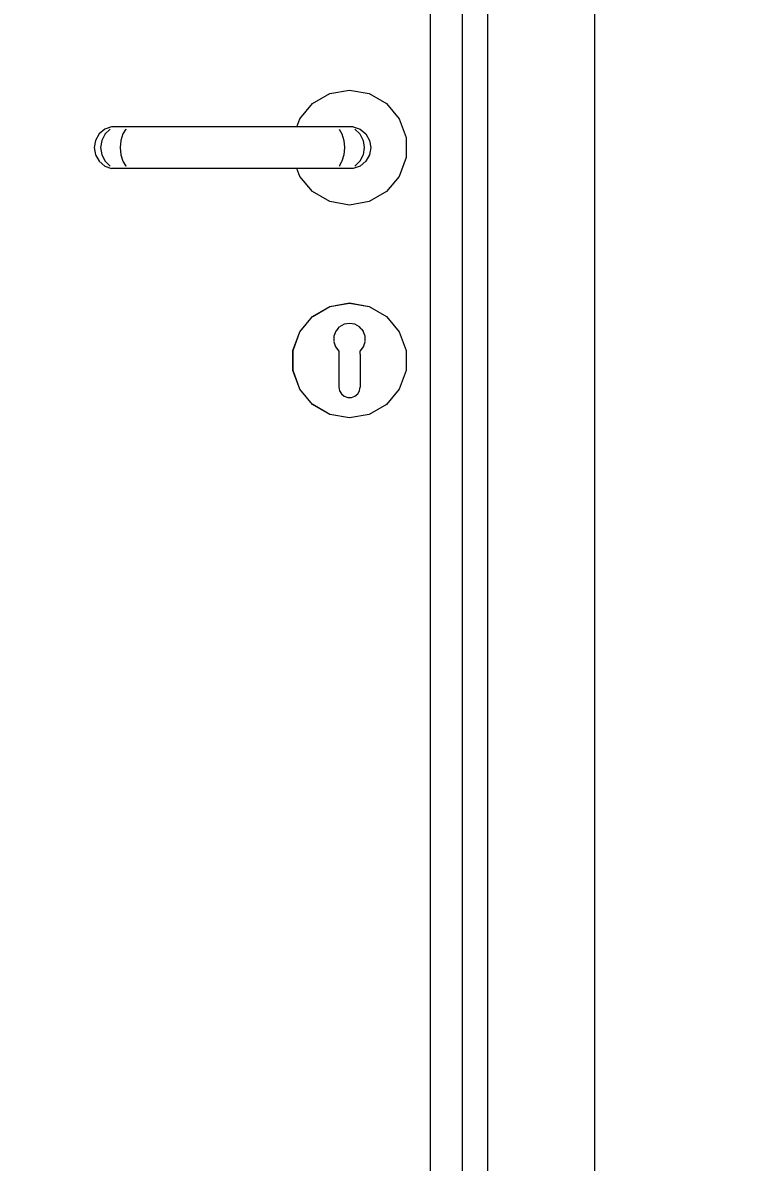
# Model space of a CAD drawing. Header units: millimetres. Extents: x -310 to 171125, y -3027 to 55843.
# Drawn here: x 130254 to 130588, y 33019 to 33554 of the extents above; entities that cross this region are included whole.
import ezdxf

# ---------------------------------------------------------------- set-up
doc = ezdxf.new("R2010")
doc.units = ezdxf.units.MM
doc.header["$MEASUREMENT"] = 0
doc.set_wipeout_variables(frame=1)
doc.linetypes.add('Wipeout_Contour', pattern=[1000, 0, -1000])
doc.layers.add('Dimensioning - General', color=7, linetype='Continuous')
doc.layers.add('Structural - Bearing', color=7, linetype='Continuous')
for name, color, linetype, lineweight, true_color in [('Dimensioning - General_Pen_No__61', 7, 'Continuous', 20, 0x6a6a6a), ('Dimensioning - General_Pen_No__88', 7, 'Continuous', 20, 0xfd4435), ('Structural - Bearing_Pen_No__82', 7, 'Continuous', 20, 0xaaaaaa)]:
    doc.layers.add(name, color=color, linetype=linetype, lineweight=lineweight, true_color=true_color)
doc.layers.get('0').off()
doc.styles.add('GENERATED_STYLE_6', font='calibril.ttf')
doc.dimstyles.new('GENERATED_STYLE__1', dxfattribs={"dimtxt": 195.999997, "dimasz": 106.4, "dimexe": 0.18, "dimexo": 0.0625, "dimgap": 0.09, "dimtad": 1, "dimdec": 0, "dimlfac": 0.1, "dimzin": 0, "dimdsep": 46, "dimtxsty": 'GENERATED_STYLE_6', "dimblk": 'ARROWHEAD_2', "dimblk1": 'ARROWHEAD_2', "dimblk2": 'ARROWHEAD_2', "dimcen": 0.09, "dimse1": 1, "dimse2": 1, "dimclrd": 256, "dimclre": 256, "dimclrt": 256, "dimadec": 0, "dimazin": 0, "dimtfac": 1, "dimtdec": 4, "dimtmove": 0, "dimatfit": 3, "dimfxl": 1, "dimtolj": 1, "dimtzin": 0, "dimarcsym": 0})

# ---------------------------------------------------------------- blocks, each defined once
blk = doc.blocks.new('*D95')
at = {"layer": 'Dimensioning - General_Pen_No__61', "color": 251, "linetype": 'Continuous', "lineweight": 20, "true_color": 0x6a6a6a, "transparency": 16777216}
for p, q in [((134582.88, 35136.02), (134722.88, 35055.19)), ((134757.88, 35095.6), (134547.88, 35095.6)), ((134652.88, 32395.6), (134652.88, 35095.6)), ((134582.88, 32436.02), (134722.88, 32355.19)), ((134757.88, 32395.6), (134547.88, 32395.6))]:
    blk.add_line(p, q, dxfattribs=at)
at = {"layer": 'Dimensioning - General_Pen_No__88', "color": 20, "lineweight": 20, "true_color": 0xfd4435, "transparency": 16777216, "char_height": 196, "attachment_point": 7, "rotation": 90, "style": 'GENERATED_STYLE_6'}
for s, insert in [('\\A1;{\\pql;\\fCalibri Light|b0|i0|c0|p34;20}', (134613.68, 34737.36)), ('\\A1;{\\pql;\\fCalibri Light|b0|i0|c0|p34;270}', (134613.68, 33507.27))]:
    blk.add_mtext(s, dxfattribs=dict(at, insert=insert))
blk = doc.blocks.new('ARROWHEAD_2')
at = {"color": 0, "linetype": 'Continuous', "lineweight": 0}
for p, q in [((-0.3781, -0.655), (0.3781, 0.655)), ((0, 0), (-1, 0))]:
    blk.add_line(p, q, dxfattribs=at)
blk = doc.blocks.new('*D138')
at = {"layer": 'Dimensioning - General_Pen_No__61', "color": 251, "linetype": 'Continuous', "lineweight": 20, "true_color": 0x6a6a6a, "transparency": 16777216}
for p, q in [((135132.88, 35136.02), (135272.88, 35055.19)), ((135307.88, 35095.6), (135097.88, 35095.6)), ((135202.88, 32395.6), (135202.88, 35095.6)), ((135132.88, 32436.02), (135272.88, 32355.19)), ((135307.88, 32395.6), (135097.88, 32395.6))]:
    blk.add_line(p, q, dxfattribs=at)
at = {"layer": 'Dimensioning - General_Pen_No__88', "color": 20, "lineweight": 20, "true_color": 0xfd4435, "transparency": 16777216, "char_height": 196, "attachment_point": 7, "rotation": 90, "style": 'GENERATED_STYLE_6'}
for s, insert in [('\\A1;{\\pql;\\fCalibri Light|b0|i0|c0|p34;20}', (135163.68, 34737.36)), ('\\A1;{\\pql;\\fCalibri Light|b0|i0|c0|p34;270}', (135163.68, 33507.27))]:
    blk.add_mtext(s, dxfattribs=dict(at, insert=insert))
blk = doc.blocks.new('*D161')
at = {"layer": 'Dimensioning - General_Pen_No__61', "color": 251, "linetype": 'Continuous', "lineweight": 20, "true_color": 0x6a6a6a, "transparency": 16777216}
for p, q in [((135682.88, 35336.02), (135822.88, 35255.19)), ((135857.88, 35295.6), (135647.88, 35295.6)), ((135752.88, 32395.6), (135752.88, 35295.6)), ((135682.88, 32436.02), (135822.88, 32355.19)), ((135857.88, 32395.6), (135647.88, 32395.6))]:
    blk.add_line(p, q, dxfattribs=at)
at = {"layer": 'Dimensioning - General_Pen_No__88', "color": 20, "lineweight": 20, "true_color": 0xfd4435, "transparency": 16777216, "insert": (135713.68, 33607.27), "char_height": 196, "attachment_point": 7, "rotation": 90, "style": 'GENERATED_STYLE_6'}
blk.add_mtext('\\A1;{\\pql;\\fCalibri Light|b0|i0|c0|p34;290}', dxfattribs=at)

msp = doc.modelspace()

# ---------------------------------------------------------------- wipeouts: each hides what was drawn before it
at = {"color": 254, "linetype": 'Wipeout_Contour', "lineweight": 0, "ltscale": 538844.941164}
msp.add_wipeout([(130460.21, 32495.6), (130472.21, 32495.6), (130472.21, 34582.6), (130460.21, 34570.6)], dxfattribs=at).dxf.layer = 'Structural - Bearing'
at = {"color": 254, "linetype": 'Wipeout_Contour', "lineweight": 0, "ltscale": 3635345.359680199}
msp.add_wipeout([(130382.5, 33485.76), (130383.83, 33482.1), (130389.85, 33474.92), (130397.97, 33470.23), (130407.21, 33468.6), (130416.44, 33470.23), (130424.56, 33474.92), (130430.59, 33482.1), (130433.8, 33490.92), (130433.8, 33500.29), (130430.59, 33509.1), (130424.56, 33516.29), (130416.44, 33520.98), (130407.21, 33522.6), (130397.97, 33520.98), (130389.85, 33516.29), (130383.83, 33509.1), (130382.5, 33505.45), (130408.94, 33505.45), (130412.21, 33504.26), (130414.87, 33502.03), (130416.6, 33499.02), (130417.21, 33495.6), (130416.6, 33492.18), (130414.87, 33489.18), (130412.21, 33486.94), (130408.94, 33485.76)], dxfattribs=at).dxf.layer = 'Structural - Bearing'
at = {"color": 254, "linetype": 'Wipeout_Contour', "lineweight": 0, "ltscale": 942273.186846}
msp.add_wipeout([(130389.92, 33416.21), (130399.84, 33404.39), (130399.82, 33404.44), (130399.88, 33407), (130400.79, 33409.39), (130401.78, 33410.53), (130398.01, 33420.88)], dxfattribs=at).dxf.layer = 'Structural - Bearing'
at = {"color": 254, "linetype": 'Wipeout_Contour', "lineweight": 0, "ltscale": 673016.601983}
msp.add_wipeout([(130402.21, 33389.65), (130389.92, 33375), (130398.01, 33370.33), (130402.35, 33382.27), (130402.21, 33383.1)], dxfattribs=at).dxf.layer = 'Structural - Bearing'

# ---------------------------------------------------------------- next in the draw order: linework, layer by layer
at = {"layer": 'Structural - Bearing_Pen_No__82', "color": 253, "linetype": 'Continuous', "lineweight": 20, "true_color": 0xaaaaaa}
for p, q in [((130397.97, 33520.98), (130407.21, 33522.6)), ((130407.21, 33522.6), (130416.44, 33520.98)), ((130389.85, 33516.29), (130397.97, 33520.98)), ((130416.44, 33520.98), (130424.56, 33516.29)), ((130383.83, 33509.1), (130389.85, 33516.29)), ((130424.56, 33516.29), (130430.59, 33509.1)), ((130430.59, 33509.1), (130433.8, 33500.29)), ((130433.8, 33500.29), (130433.8, 33490.92)), ((130433.8, 33490.92), (130430.59, 33482.1)), ((130389.85, 33474.92), (130383.83, 33482.1)), ((130430.59, 33482.1), (130424.56, 33474.92)), ((130397.97, 33470.23), (130389.85, 33474.92)), ((130424.56, 33474.92), (130416.44, 33470.23)), ((130407.21, 33468.6), (130397.97, 33470.23)), ((130416.44, 33470.23), (130407.21, 33468.6))]:
    msp.add_line(p, q, dxfattribs=at)

# ---------------------------------------------------------------- next in the draw order: wipeouts: each hides what was drawn before it
at = {"color": 254, "linetype": 'Wipeout_Contour', "lineweight": 0, "ltscale": 538980.919204}
msp.add_wipeout([(130522.21, 32495.6), (130522.21, 34632.6), (130472.21, 34582.6), (130472.21, 32495.6)], dxfattribs=at).dxf.layer = 'Structural - Bearing'
at = {"color": 254, "linetype": 'Wipeout_Contour', "lineweight": 0, "ltscale": 538781.886676}
msp.add_wipeout([(130445.21, 34555.6), (130445.21, 32495.6), (130460.21, 32495.6), (130460.21, 34555.6)], dxfattribs=at).dxf.layer = 'Structural - Bearing'
at = {"color": 254, "linetype": 'Wipeout_Contour', "lineweight": 0, "ltscale": 538578.728995}
msp.add_wipeout([(130408.94, 33505.45), (130406.76, 33505.45), (130409.68, 33504.26), (130412.21, 33504.26)], dxfattribs=at).dxf.layer = 'Structural - Bearing'
at = {"color": 254, "linetype": 'Wipeout_Contour', "lineweight": 0, "ltscale": 538591.030945}
msp.add_wipeout([(130414.16, 33495.6), (130413.62, 33492.18), (130416.6, 33492.18), (130417.21, 33495.6)], dxfattribs=at).dxf.layer = 'Structural - Bearing'
at = {"color": 254, "linetype": 'Wipeout_Contour', "lineweight": 0, "ltscale": 807642.645754}
msp.add_wipeout([(130389.92, 33416.21), (130383.91, 33409.05), (130402.21, 33398.49), (130402.21, 33400), (130400.63, 33402.02), (130399.84, 33404.39)], dxfattribs=at).dxf.layer = 'Structural - Bearing'
at = {"color": 254, "linetype": 'Wipeout_Contour', "lineweight": 0, "ltscale": 538401.696773}
msp.add_wipeout([(130402.21, 33392.72), (130383.91, 33382.15), (130389.92, 33375), (130402.21, 33389.65)], dxfattribs=at).dxf.layer = 'Structural - Bearing'

# ---------------------------------------------------------------- next in the draw order: linework, layer by layer
at = {"layer": 'Structural - Bearing_Pen_No__82', "color": 253, "linetype": 'Continuous', "lineweight": 20, "true_color": 0xaaaaaa}
for p, q in [((130522.21, 34632.6), (130522.21, 32495.6)), ((130472.21, 32495.6), (130472.21, 34582.6)), ((130460.21, 32495.6), (130460.21, 34570.6)), ((130445.21, 32495.6), (130445.21, 34555.6))]:
    msp.add_line(p, q, dxfattribs=at)

# ---------------------------------------------------------------- next in the draw order: wipeouts: each hides what was drawn before it
at = {"color": 254, "linetype": 'Wipeout_Contour', "lineweight": 0, "ltscale": 538587.900191}
msp.add_wipeout([(130412.21, 33504.26), (130409.68, 33504.26), (130412.07, 33502.03), (130414.87, 33502.03)], dxfattribs=at).dxf.layer = 'Structural - Bearing'
at = {"color": 254, "linetype": 'Wipeout_Contour', "lineweight": 0, "ltscale": 538583.556962}
msp.add_wipeout([(130413.62, 33492.18), (130412.07, 33489.18), (130414.87, 33489.18), (130416.6, 33492.18)], dxfattribs=at).dxf.layer = 'Structural - Bearing'
at = {"color": 254, "linetype": 'Wipeout_Contour', "lineweight": 0, "ltscale": 538432.997202}
msp.add_wipeout([(130389.85, 33416.29), (130389.92, 33416.21), (130398.01, 33420.88), (130397.97, 33420.98)], dxfattribs=at).dxf.layer = 'Structural - Bearing'

# ---------------------------------------------------------------- next in the draw order: wipeouts: each hides what was drawn before it
at = {"color": 254, "linetype": 'Wipeout_Contour', "lineweight": 0, "ltscale": 538593.35644}
msp.add_wipeout([(130412.07, 33502.03), (130413.62, 33499.02), (130416.6, 33499.02), (130414.87, 33502.03)], dxfattribs=at).dxf.layer = 'Structural - Bearing'
at = {"color": 254, "linetype": 'Wipeout_Contour', "lineweight": 0, "ltscale": 538572.886301}
msp.add_wipeout([(130409.68, 33486.94), (130412.21, 33486.94), (130414.87, 33489.18), (130412.07, 33489.18)], dxfattribs=at).dxf.layer = 'Structural - Bearing'
at = {"color": 254, "linetype": 'Wipeout_Contour', "lineweight": 0, "ltscale": 807699.516662}
msp.add_wipeout([(130402.46, 33411.33), (130404.69, 33412.59), (130407.21, 33413.03), (130407.21, 33422.5), (130398.01, 33420.88), (130401.78, 33410.53)], dxfattribs=at).dxf.layer = 'Structural - Bearing'

# ---------------------------------------------------------------- next in the draw order: wipeouts: each hides what was drawn before it
at = {"color": 254, "linetype": 'Wipeout_Contour', "lineweight": 0, "ltscale": 538561.12567}
msp.add_wipeout([(130406.76, 33505.45), (130400.61, 33505.45), (130402.3, 33504.26), (130409.68, 33504.26)], dxfattribs=at).dxf.layer = 'Structural - Bearing'
at = {"color": 254, "linetype": 'Wipeout_Contour', "lineweight": 0, "ltscale": 538594.434241}
msp.add_wipeout([(130413.62, 33499.02), (130414.16, 33495.6), (130417.21, 33495.6), (130416.6, 33499.02)], dxfattribs=at).dxf.layer = 'Structural - Bearing'
at = {"color": 254, "linetype": 'Wipeout_Contour', "lineweight": 0, "ltscale": 538560.311373}
msp.add_wipeout([(130412.21, 33486.94), (130409.68, 33486.94), (130406.76, 33485.76), (130408.94, 33485.76)], dxfattribs=at).dxf.layer = 'Structural - Bearing'
at = {"color": 254, "linetype": 'Wipeout_Contour', "lineweight": 0, "ltscale": 538469.689439}
msp.add_wipeout([(130407.21, 33422.6), (130397.97, 33420.98), (130398.01, 33420.88), (130407.21, 33422.5)], dxfattribs=at).dxf.layer = 'Structural - Bearing'
at = {"color": 254, "linetype": 'Wipeout_Contour', "lineweight": 0, "ltscale": 538408.841318}
msp.add_wipeout([(130383.91, 33409.05), (130380.72, 33400.28), (130402.21, 33396.49), (130402.21, 33398.49)], dxfattribs=at).dxf.layer = 'Structural - Bearing'

# ---------------------------------------------------------------- next in the draw order: wipeouts: each hides what was drawn before it
at = {"color": 254, "linetype": 'Wipeout_Contour', "lineweight": 0, "ltscale": 538567.505691}
msp.add_wipeout([(130402.3, 33504.26), (130403.67, 33502.03), (130412.07, 33502.03), (130409.68, 33504.26)], dxfattribs=at).dxf.layer = 'Structural - Bearing'
at = {"color": 254, "linetype": 'Wipeout_Contour', "lineweight": 0, "ltscale": 538567.446457}
msp.add_wipeout([(130414.16, 33495.6), (130404.88, 33495.6), (130404.57, 33492.18), (130413.62, 33492.18)], dxfattribs=at).dxf.layer = 'Structural - Bearing'
at = {"color": 254, "linetype": 'Wipeout_Contour', "lineweight": 0, "ltscale": 807743.145825}
msp.add_wipeout([(130409.73, 33412.59), (130411.95, 33411.33), (130412.64, 33410.53), (130416.41, 33420.88), (130407.21, 33422.5), (130407.21, 33413.03)], dxfattribs=at).dxf.layer = 'Structural - Bearing'
at = {"color": 254, "linetype": 'Wipeout_Contour', "lineweight": 0, "ltscale": 538399.754163}
msp.add_wipeout([(130383.83, 33409.1), (130383.91, 33409.05), (130389.92, 33416.21), (130389.85, 33416.29)], dxfattribs=at).dxf.layer = 'Structural - Bearing'
at = {"color": 254, "linetype": 'Wipeout_Contour', "lineweight": 0, "ltscale": 538398.246356}
msp.add_wipeout([(130402.21, 33394.72), (130380.72, 33390.93), (130383.91, 33382.15), (130402.21, 33392.72)], dxfattribs=at).dxf.layer = 'Structural - Bearing'

# ---------------------------------------------------------------- next in the draw order: linework, layer by layer
at = {"layer": 'Structural - Bearing_Pen_No__82', "color": 253, "linetype": 'Continuous', "lineweight": 20, "true_color": 0xaaaaaa}
for p, q in [((130408.94, 33505.45), (130406.76, 33505.45)), ((130389.85, 33416.29), (130397.97, 33420.98))]:
    msp.add_line(p, q, dxfattribs=at)

# ---------------------------------------------------------------- next in the draw order: wipeouts: each hides what was drawn before it
at = {"color": 254, "linetype": 'Wipeout_Contour', "lineweight": 0, "ltscale": 538570.884774}
msp.add_wipeout([(130412.07, 33502.03), (130403.67, 33502.03), (130404.57, 33499.02), (130413.62, 33499.02)], dxfattribs=at).dxf.layer = 'Structural - Bearing'
at = {"color": 254, "linetype": 'Wipeout_Contour', "lineweight": 0, "ltscale": 538561.08489}
msp.add_wipeout([(130413.62, 33492.18), (130404.57, 33492.18), (130403.67, 33489.18), (130412.07, 33489.18)], dxfattribs=at).dxf.layer = 'Structural - Bearing'
at = {"color": 254, "linetype": 'Wipeout_Contour', "lineweight": 0, "ltscale": 538505.412135}
msp.add_wipeout([(130407.21, 33422.6), (130407.21, 33422.5), (130416.41, 33420.88), (130416.44, 33420.98)], dxfattribs=at).dxf.layer = 'Structural - Bearing'
at = {"color": 254, "linetype": 'Wipeout_Contour', "lineweight": 0, "ltscale": 538400.591952}
msp.add_wipeout([(130380.72, 33390.93), (130402.21, 33394.72), (130402.21, 33396.49), (130380.72, 33400.28)], dxfattribs=at).dxf.layer = 'Structural - Bearing'
at = {"color": 254, "linetype": 'Wipeout_Contour', "lineweight": 0, "ltscale": 1076860.694596979}
msp.add_wipeout([(130402.51, 33381.39), (130402.35, 33382.27), (130398.01, 33370.33), (130407.21, 33368.7), (130407.21, 33378.18), (130406.34, 33378.18), (130404.71, 33378.77), (130403.38, 33379.89)], dxfattribs=at).dxf.layer = 'Structural - Bearing'

# ---------------------------------------------------------------- next in the draw order: linework, layer by layer
at = {"layer": 'Structural - Bearing_Pen_No__82', "color": 253, "linetype": 'Continuous', "lineweight": 20, "true_color": 0xaaaaaa}
for p, q in [((130408.94, 33505.45), (130412.21, 33504.26)), ((130409.68, 33504.26), (130412.07, 33502.03)), ((130412.21, 33504.26), (130414.87, 33502.03)), ((130416.6, 33492.18), (130414.87, 33489.18)), ((130397.97, 33420.98), (130407.21, 33422.6))]:
    msp.add_line(p, q, dxfattribs=at)

# ---------------------------------------------------------------- next in the draw order: wipeouts: each hides what was drawn before it
at = {"color": 254, "linetype": 'Wipeout_Contour', "lineweight": 0, "ltscale": 538530.963192}
msp.add_wipeout([(130400.61, 33505.45), (130392.44, 33505.45), (130392.87, 33504.26), (130402.3, 33504.26)], dxfattribs=at).dxf.layer = 'Structural - Bearing'
at = {"color": 254, "linetype": 'Wipeout_Contour', "lineweight": 0, "ltscale": 538570.849901}
msp.add_wipeout([(130413.62, 33499.02), (130404.57, 33499.02), (130404.88, 33495.6), (130414.16, 33495.6)], dxfattribs=at).dxf.layer = 'Structural - Bearing'
at = {"color": 254, "linetype": 'Wipeout_Contour', "lineweight": 0, "ltscale": 538552.491237}
msp.add_wipeout([(130403.67, 33489.18), (130402.3, 33486.94), (130409.68, 33486.94), (130412.07, 33489.18)], dxfattribs=at).dxf.layer = 'Structural - Bearing'
at = {"color": 254, "linetype": 'Wipeout_Contour', "lineweight": 0, "ltscale": 942393.385673}
msp.add_wipeout([(130413.62, 33409.39), (130414.54, 33407), (130414.6, 33404.44), (130414.58, 33404.39), (130424.5, 33416.21), (130416.41, 33420.88), (130412.64, 33410.53)], dxfattribs=at).dxf.layer = 'Structural - Bearing'
at = {"color": 254, "linetype": 'Wipeout_Contour', "lineweight": 0, "ltscale": 538373.970867}
msp.add_wipeout([(130380.62, 33400.29), (130380.72, 33400.28), (130383.91, 33409.05), (130383.83, 33409.1)], dxfattribs=at).dxf.layer = 'Structural - Bearing'
at = {"color": 254, "linetype": 'Wipeout_Contour', "lineweight": 0, "ltscale": 1076913.259605091}
msp.add_wipeout([(130408.08, 33378.18), (130407.21, 33378.18), (130407.21, 33368.7), (130416.41, 33370.33), (130412.06, 33382.27), (130411.91, 33381.39), (130411.04, 33379.89), (130409.71, 33378.77)], dxfattribs=at).dxf.layer = 'Structural - Bearing'
at = {"color": 254, "linetype": 'Wipeout_Contour', "lineweight": 0, "ltscale": 538387.377925}
msp.add_wipeout([(130397.97, 33370.23), (130398.01, 33370.33), (130389.92, 33375), (130389.85, 33374.92)], dxfattribs=at).dxf.layer = 'Structural - Bearing'

# ---------------------------------------------------------------- next in the draw order: linework, layer by layer
at = {"layer": 'Structural - Bearing_Pen_No__82', "color": 253, "linetype": 'Continuous', "lineweight": 20, "true_color": 0xaaaaaa}
for p, q in [((130412.07, 33502.03), (130413.62, 33499.02)), ((130414.87, 33502.03), (130416.6, 33499.02)), ((130413.62, 33499.02), (130414.16, 33495.6)), ((130414.16, 33495.6), (130413.62, 33492.18)), ((130416.6, 33499.02), (130417.21, 33495.6)), ((130417.21, 33495.6), (130416.6, 33492.18)), ((130383.83, 33409.1), (130389.85, 33416.29))]:
    msp.add_line(p, q, dxfattribs=at)

# ---------------------------------------------------------------- next in the draw order: wipeouts: each hides what was drawn before it
at = {"color": 254, "linetype": 'Wipeout_Contour', "lineweight": 0, "ltscale": 538532.954575}
msp.add_wipeout([(130402.3, 33504.26), (130392.87, 33504.26), (130393.22, 33502.03), (130403.67, 33502.03)], dxfattribs=at).dxf.layer = 'Structural - Bearing'
at = {"color": 254, "linetype": 'Wipeout_Contour', "lineweight": 0, "ltscale": 538527.908449}
msp.add_wipeout([(130393.45, 33492.18), (130404.57, 33492.18), (130404.88, 33495.6), (130393.52, 33495.6)], dxfattribs=at).dxf.layer = 'Structural - Bearing'
at = {"color": 254, "linetype": 'Wipeout_Contour', "lineweight": 0, "ltscale": 538542.707448}
msp.add_wipeout([(130402.3, 33486.94), (130400.61, 33485.76), (130406.76, 33485.76), (130409.68, 33486.94)], dxfattribs=at).dxf.layer = 'Structural - Bearing'
at = {"color": 254, "linetype": 'Wipeout_Contour', "lineweight": 0, "ltscale": 538535.843674}
msp.add_wipeout([(130416.44, 33420.98), (130416.41, 33420.88), (130424.5, 33416.21), (130424.56, 33416.29)], dxfattribs=at).dxf.layer = 'Structural - Bearing'
at = {"color": 254, "linetype": 'Wipeout_Contour', "lineweight": 0, "ltscale": 673098.891742}
msp.add_wipeout([(130424.5, 33375), (130412.21, 33389.65), (130412.21, 33383.1), (130412.06, 33382.27), (130416.41, 33370.33)], dxfattribs=at).dxf.layer = 'Structural - Bearing'
at = {"color": 254, "linetype": 'Wipeout_Contour', "lineweight": 0, "ltscale": 538365.893109}
msp.add_wipeout([(130389.85, 33374.92), (130389.92, 33375), (130383.91, 33382.15), (130383.83, 33382.1)], dxfattribs=at).dxf.layer = 'Structural - Bearing'
at = {"color": 254, "linetype": 'Wipeout_Contour', "lineweight": 0, "ltscale": 538417.815944}
msp.add_wipeout([(130397.97, 33370.23), (130407.21, 33368.6), (130407.21, 33368.7), (130398.01, 33370.33)], dxfattribs=at).dxf.layer = 'Structural - Bearing'

# ---------------------------------------------------------------- next in the draw order: linework, layer by layer
at = {"layer": 'Structural - Bearing_Pen_No__82', "color": 253, "linetype": 'Continuous', "lineweight": 20, "true_color": 0xaaaaaa}
for p, q in [((130406.76, 33505.45), (130400.61, 33505.45)), ((130413.62, 33492.18), (130412.07, 33489.18)), ((130408.94, 33485.76), (130406.76, 33485.76)), ((130412.21, 33486.94), (130408.94, 33485.76)), ((130412.07, 33489.18), (130409.68, 33486.94)), ((130414.87, 33489.18), (130412.21, 33486.94)), ((130407.21, 33422.6), (130416.44, 33420.98)), ((130397.97, 33370.23), (130389.85, 33374.92))]:
    msp.add_line(p, q, dxfattribs=at)

# ---------------------------------------------------------------- next in the draw order: wipeouts: each hides what was drawn before it
at = {"color": 254, "linetype": 'Wipeout_Contour', "lineweight": 0, "ltscale": 538533.077001}
msp.add_wipeout([(130403.67, 33502.03), (130393.22, 33502.03), (130393.45, 33499.02), (130404.57, 33499.02)], dxfattribs=at).dxf.layer = 'Structural - Bearing'
at = {"color": 254, "linetype": 'Wipeout_Contour', "lineweight": 0, "ltscale": 538523.276436}
msp.add_wipeout([(130393.22, 33489.18), (130403.67, 33489.18), (130404.57, 33492.18), (130393.45, 33492.18)], dxfattribs=at).dxf.layer = 'Structural - Bearing'
at = {"color": 254, "linetype": 'Wipeout_Contour', "lineweight": 0, "ltscale": 807769.83803}
msp.add_wipeout([(130413.79, 33402.02), (130412.21, 33400), (130412.21, 33398.49), (130430.5, 33409.05), (130424.5, 33416.21), (130414.58, 33404.39)], dxfattribs=at).dxf.layer = 'Structural - Bearing'
at = {"color": 254, "linetype": 'Wipeout_Contour', "lineweight": 0, "ltscale": 538355.954059}
msp.add_wipeout([(130383.83, 33382.1), (130383.91, 33382.15), (130380.72, 33390.93), (130380.62, 33390.92)], dxfattribs=at).dxf.layer = 'Structural - Bearing'
at = {"color": 254, "linetype": 'Wipeout_Contour', "lineweight": 0, "ltscale": 538453.541962}
msp.add_wipeout([(130416.44, 33370.23), (130416.41, 33370.33), (130407.21, 33368.7), (130407.21, 33368.6)], dxfattribs=at).dxf.layer = 'Structural - Bearing'

# ---------------------------------------------------------------- next in the draw order: linework, layer by layer
at = {"layer": 'Structural - Bearing_Pen_No__82', "color": 253, "linetype": 'Continuous', "lineweight": 20, "true_color": 0xaaaaaa}
for p, q in [((130402.3, 33504.26), (130403.67, 33502.03)), ((130389.85, 33374.92), (130383.83, 33382.1)), ((130407.21, 33368.6), (130397.97, 33370.23))]:
    msp.add_line(p, q, dxfattribs=at)

# ---------------------------------------------------------------- next in the draw order: wipeouts: each hides what was drawn before it
at = {"color": 254, "linetype": 'Wipeout_Contour', "lineweight": 0, "ltscale": 538357.111987}
msp.add_wipeout([(130392.44, 33505.45), (130311.98, 33505.45), (130311.55, 33504.26), (130392.87, 33504.26)], dxfattribs=at).dxf.layer = 'Structural - Bearing'
at = {"color": 254, "linetype": 'Wipeout_Contour', "lineweight": 0, "ltscale": 538531.312141}
msp.add_wipeout([(130404.57, 33499.02), (130393.45, 33499.02), (130393.52, 33495.6), (130404.88, 33495.6)], dxfattribs=at).dxf.layer = 'Structural - Bearing'
at = {"color": 254, "linetype": 'Wipeout_Contour', "lineweight": 0, "ltscale": 538517.939166}
msp.add_wipeout([(130393.22, 33489.18), (130392.87, 33486.94), (130402.3, 33486.94), (130403.67, 33489.18)], dxfattribs=at).dxf.layer = 'Structural - Bearing'
at = {"color": 254, "linetype": 'Wipeout_Contour', "lineweight": 0, "ltscale": 538557.321921}
msp.add_wipeout([(130424.56, 33416.29), (130424.5, 33416.21), (130430.5, 33409.05), (130430.59, 33409.1)], dxfattribs=at).dxf.layer = 'Structural - Bearing'
at = {"color": 254, "linetype": 'Wipeout_Contour', "lineweight": 0, "ltscale": 538358.762676}
msp.add_wipeout([(130380.62, 33390.92), (130380.72, 33390.93), (130380.72, 33400.28), (130380.62, 33400.29)], dxfattribs=at).dxf.layer = 'Structural - Bearing'

# ---------------------------------------------------------------- next in the draw order: linework, layer by layer
at = {"layer": 'Structural - Bearing_Pen_No__82', "color": 253, "linetype": 'Continuous', "lineweight": 20, "true_color": 0xaaaaaa}
for p, q in [((130403.67, 33502.03), (130404.57, 33499.02)), ((130404.57, 33499.02), (130404.88, 33495.6)), ((130404.88, 33495.6), (130404.57, 33492.18)), ((130416.44, 33420.98), (130424.56, 33416.29)), ((130380.62, 33400.29), (130383.83, 33409.1)), ((130380.62, 33390.92), (130380.62, 33400.29)), ((130383.83, 33382.1), (130380.62, 33390.92))]:
    msp.add_line(p, q, dxfattribs=at)

# ---------------------------------------------------------------- next in the draw order: wipeouts: each hides what was drawn before it
at = {"color": 254, "linetype": 'Wipeout_Contour', "lineweight": 0, "ltscale": 538355.409206}
msp.add_wipeout([(130392.87, 33504.26), (130311.55, 33504.26), (130311.2, 33502.03), (130393.22, 33502.03)], dxfattribs=at).dxf.layer = 'Structural - Bearing'
at = {"color": 254, "linetype": 'Wipeout_Contour', "lineweight": 0, "ltscale": 538346.195909}
msp.add_wipeout([(130393.52, 33495.6), (130310.89, 33495.6), (130310.97, 33492.18), (130393.45, 33492.18)], dxfattribs=at).dxf.layer = 'Structural - Bearing'
at = {"color": 254, "linetype": 'Wipeout_Contour', "lineweight": 0, "ltscale": 538512.543943}
msp.add_wipeout([(130392.87, 33486.94), (130392.44, 33485.76), (130400.61, 33485.76), (130402.3, 33486.94)], dxfattribs=at).dxf.layer = 'Structural - Bearing'
at = {"color": 254, "linetype": 'Wipeout_Contour', "lineweight": 0, "ltscale": 538524.964592}
msp.add_wipeout([(130412.21, 33398.49), (130412.21, 33396.49), (130433.7, 33400.28), (130430.5, 33409.05)], dxfattribs=at).dxf.layer = 'Structural - Bearing'

# ---------------------------------------------------------------- next in the draw order: linework, layer by layer
at = {"layer": 'Structural - Bearing_Pen_No__82', "color": 253, "linetype": 'Continuous', "lineweight": 20, "true_color": 0xaaaaaa}
for p, q in [((130382.5, 33505.45), (130383.83, 33509.1)), ((130400.61, 33505.45), (130392.44, 33505.45)), ((130404.57, 33492.18), (130403.67, 33489.18)), ((130406.76, 33485.76), (130400.61, 33485.76)), ((130403.67, 33489.18), (130402.3, 33486.94))]:
    msp.add_line(p, q, dxfattribs=at)

# ---------------------------------------------------------------- next in the draw order: wipeouts: each hides what was drawn before it
at = {"color": 254, "linetype": 'Wipeout_Contour', "lineweight": 0, "ltscale": 538352.800527}
msp.add_wipeout([(130393.22, 33502.03), (130311.2, 33502.03), (130310.97, 33499.02), (130393.45, 33499.02)], dxfattribs=at).dxf.layer = 'Structural - Bearing'
at = {"color": 254, "linetype": 'Wipeout_Contour', "lineweight": 0, "ltscale": 538342.996685}
msp.add_wipeout([(130393.45, 33492.18), (130310.97, 33492.18), (130311.2, 33489.18), (130393.22, 33489.18)], dxfattribs=at).dxf.layer = 'Structural - Bearing'
at = {"color": 254, "linetype": 'Wipeout_Contour', "lineweight": 0, "ltscale": 538567.257371}
msp.add_wipeout([(130430.59, 33409.1), (130430.5, 33409.05), (130433.7, 33400.28), (130433.8, 33400.29)], dxfattribs=at).dxf.layer = 'Structural - Bearing'

# ---------------------------------------------------------------- next in the draw order: linework, layer by layer
at = {"layer": 'Structural - Bearing_Pen_No__82', "color": 253, "linetype": 'Continuous', "lineweight": 20, "true_color": 0xaaaaaa}
msp.add_line((130424.56, 33416.29), (130430.59, 33409.1), dxfattribs=at)

# ---------------------------------------------------------------- next in the draw order: wipeouts: each hides what was drawn before it
at = {"color": 254, "linetype": 'Wipeout_Contour', "lineweight": 0, "ltscale": 538183.261765}
msp.add_wipeout([(130311.98, 33505.45), (130303.81, 33505.45), (130302.12, 33504.26), (130311.55, 33504.26)], dxfattribs=at).dxf.layer = 'Structural - Bearing'
at = {"color": 254, "linetype": 'Wipeout_Contour', "lineweight": 0, "ltscale": 538349.600748}
msp.add_wipeout([(130393.45, 33499.02), (130310.97, 33499.02), (130310.89, 33495.6), (130393.52, 33495.6)], dxfattribs=at).dxf.layer = 'Structural - Bearing'
at = {"color": 254, "linetype": 'Wipeout_Contour', "lineweight": 0, "ltscale": 538340.38885}
msp.add_wipeout([(130393.22, 33489.18), (130311.2, 33489.18), (130311.55, 33486.94), (130392.87, 33486.94)], dxfattribs=at).dxf.layer = 'Structural - Bearing'
at = {"color": 254, "linetype": 'Wipeout_Contour', "lineweight": 0, "ltscale": 538522.619504}
msp.add_wipeout([(130412.21, 33396.49), (130412.21, 33394.72), (130433.7, 33390.93), (130433.7, 33400.28)], dxfattribs=at).dxf.layer = 'Structural - Bearing'

# ---------------------------------------------------------------- next in the draw order: wipeouts: each hides what was drawn before it
at = {"color": 254, "linetype": 'Wipeout_Contour', "lineweight": 0, "ltscale": 538177.864902}
msp.add_wipeout([(130311.55, 33504.26), (130302.12, 33504.26), (130300.74, 33502.03), (130311.2, 33502.03)], dxfattribs=at).dxf.layer = 'Structural - Bearing'
at = {"color": 254, "linetype": 'Wipeout_Contour', "lineweight": 0, "ltscale": 538164.484635}
msp.add_wipeout([(130310.89, 33495.6), (130299.53, 33495.6), (130299.84, 33492.18), (130310.97, 33492.18)], dxfattribs=at).dxf.layer = 'Structural - Bearing'
at = {"color": 254, "linetype": 'Wipeout_Contour', "lineweight": 0, "ltscale": 538338.686793}
msp.add_wipeout([(130392.87, 33486.94), (130311.55, 33486.94), (130311.98, 33485.76), (130392.44, 33485.76)], dxfattribs=at).dxf.layer = 'Structural - Bearing'
at = {"color": 254, "linetype": 'Wipeout_Contour', "lineweight": 0, "ltscale": 538514.372826}
msp.add_wipeout([(130412.21, 33394.72), (130412.21, 33392.72), (130430.5, 33382.15), (130433.7, 33390.93)], dxfattribs=at).dxf.layer = 'Structural - Bearing'

# ---------------------------------------------------------------- next in the draw order: linework, layer by layer
at = {"layer": 'Structural - Bearing_Pen_No__82', "color": 253, "linetype": 'Continuous', "lineweight": 20, "true_color": 0xaaaaaa}
for p, q in [((130392.44, 33505.45), (130311.98, 33505.45)), ((130383.83, 33482.1), (130382.5, 33485.76)), ((130400.61, 33485.76), (130392.44, 33485.76))]:
    msp.add_line(p, q, dxfattribs=at)

# ---------------------------------------------------------------- next in the draw order: wipeouts: each hides what was drawn before it
at = {"color": 254, "linetype": 'Wipeout_Contour', "lineweight": 0, "ltscale": 538172.525239}
msp.add_wipeout([(130311.2, 33502.03), (130300.74, 33502.03), (130299.84, 33499.02), (130310.97, 33499.02)], dxfattribs=at).dxf.layer = 'Structural - Bearing'
at = {"color": 254, "linetype": 'Wipeout_Contour', "lineweight": 0, "ltscale": 538162.71812}
msp.add_wipeout([(130310.97, 33492.18), (130299.84, 33492.18), (130300.74, 33489.18), (130311.2, 33489.18)], dxfattribs=at).dxf.layer = 'Structural - Bearing'
at = {"color": 254, "linetype": 'Wipeout_Contour', "lineweight": 0, "ltscale": 538564.449778}
msp.add_wipeout([(130433.8, 33400.29), (130433.7, 33400.28), (130433.7, 33390.93), (130433.8, 33390.92)], dxfattribs=at).dxf.layer = 'Structural - Bearing'
at = {"color": 254, "linetype": 'Wipeout_Contour', "lineweight": 0, "ltscale": 538500.346586}
msp.add_wipeout([(130412.21, 33392.72), (130412.21, 33389.65), (130424.5, 33375), (130430.5, 33382.15)], dxfattribs=at).dxf.layer = 'Structural - Bearing'

# ---------------------------------------------------------------- next in the draw order: linework, layer by layer
at = {"layer": 'Structural - Bearing_Pen_No__82', "color": 253, "linetype": 'Continuous', "lineweight": 20, "true_color": 0xaaaaaa}
msp.add_line((130430.59, 33409.1), (130433.8, 33400.29), dxfattribs=at)

# ---------------------------------------------------------------- next in the draw order: wipeouts: each hides what was drawn before it
at = {"color": 254, "linetype": 'Wipeout_Contour', "lineweight": 0, "ltscale": 538153.10069}
msp.add_wipeout([(130297.66, 33505.45), (130294.73, 33504.26), (130302.12, 33504.26), (130303.81, 33505.45)], dxfattribs=at).dxf.layer = 'Structural - Bearing'
at = {"color": 254, "linetype": 'Wipeout_Contour', "lineweight": 0, "ltscale": 538167.89062}
msp.add_wipeout([(130310.97, 33499.02), (130299.84, 33499.02), (130299.53, 33495.6), (130310.89, 33495.6)], dxfattribs=at).dxf.layer = 'Structural - Bearing'
at = {"color": 254, "linetype": 'Wipeout_Contour', "lineweight": 0, "ltscale": 538162.839598}
msp.add_wipeout([(130311.2, 33489.18), (130300.74, 33489.18), (130302.12, 33486.94), (130311.55, 33486.94)], dxfattribs=at).dxf.layer = 'Structural - Bearing'
at = {"color": 254, "linetype": 'Wipeout_Contour', "lineweight": 0, "ltscale": 3365389.940140933}
msp.add_wipeout([(130399.88, 33407), (130399.82, 33404.44), (130400.63, 33402.02), (130402.21, 33400), (130402.21, 33383.1), (130402.51, 33381.39), (130403.38, 33379.89), (130404.71, 33378.77), (130406.34, 33378.18), (130408.08, 33378.18), (130409.71, 33378.77), (130411.04, 33379.89), (130411.91, 33381.39), (130412.21, 33383.1), (130412.21, 33400), (130413.79, 33402.02), (130414.6, 33404.44), (130414.54, 33407), (130413.62, 33409.39), (130411.95, 33411.33), (130409.73, 33412.59), (130407.21, 33413.03), (130404.69, 33412.59), (130402.46, 33411.33), (130400.79, 33409.39)], dxfattribs=at).dxf.layer = 'Structural - Bearing'
at = {"color": 254, "linetype": 'Wipeout_Contour', "lineweight": 0, "ltscale": 538549.246835}
msp.add_wipeout([(130433.8, 33390.92), (130433.7, 33390.93), (130430.5, 33382.15), (130430.59, 33382.1)], dxfattribs=at).dxf.layer = 'Structural - Bearing'
at = {"color": 254, "linetype": 'Wipeout_Contour', "lineweight": 0, "ltscale": 538490.232845}
msp.add_wipeout([(130424.56, 33374.92), (130424.5, 33375), (130416.41, 33370.33), (130416.44, 33370.23)], dxfattribs=at).dxf.layer = 'Structural - Bearing'

# ---------------------------------------------------------------- next in the draw order: linework, layer by layer
at = {"layer": 'Structural - Bearing_Pen_No__82', "color": 253, "linetype": 'Continuous', "lineweight": 20, "true_color": 0xaaaaaa}
for p, q in [((130401.78, 33410.53), (130400.79, 33409.39)), ((130401.78, 33410.53), (130402.46, 33411.33)), ((130404.69, 33412.59), (130402.46, 33411.33)), ((130407.21, 33413.03), (130404.69, 33412.59)), ((130409.73, 33412.59), (130407.21, 33413.03)), ((130411.95, 33411.33), (130409.73, 33412.59)), ((130412.64, 33410.53), (130411.95, 33411.33)), ((130412.64, 33410.53), (130413.62, 33409.39)), ((130399.88, 33407), (130399.82, 33404.44)), ((130399.84, 33404.39), (130400.63, 33402.02)), ((130400.79, 33409.39), (130399.88, 33407)), ((130414.54, 33407), (130413.62, 33409.39)), ((130413.79, 33402.02), (130414.58, 33404.39)), ((130414.6, 33404.44), (130414.54, 33407)), ((130400.63, 33402.02), (130402.21, 33400)), ((130402.21, 33400), (130402.21, 33398.49)), ((130412.21, 33400), (130413.79, 33402.02)), ((130412.21, 33398.49), (130412.21, 33400)), ((130433.8, 33400.29), (130433.8, 33390.92)), ((130402.21, 33398.49), (130402.21, 33396.49)), ((130402.21, 33396.49), (130402.21, 33394.72)), ((130402.21, 33394.72), (130402.21, 33392.72)), ((130412.21, 33398.49), (130412.21, 33396.49)), ((130412.21, 33396.49), (130412.21, 33394.72)), ((130412.21, 33394.72), (130412.21, 33392.72)), ((130402.21, 33392.72), (130402.21, 33389.65)), ((130402.21, 33389.65), (130402.21, 33383.1)), ((130412.21, 33392.72), (130412.21, 33389.65)), ((130412.21, 33389.65), (130412.21, 33383.1)), ((130402.21, 33383.1), (130402.35, 33382.27)), ((130412.06, 33382.27), (130412.21, 33383.1)), ((130402.35, 33382.27), (130402.51, 33381.39)), ((130402.51, 33381.39), (130403.38, 33379.89)), ((130403.38, 33379.89), (130404.71, 33378.77)), ((130404.71, 33378.77), (130406.34, 33378.18)), ((130406.34, 33378.18), (130407.21, 33378.18)), ((130407.21, 33378.18), (130408.08, 33378.18)), ((130408.08, 33378.18), (130409.71, 33378.77)), ((130409.71, 33378.77), (130411.04, 33379.89)), ((130411.04, 33379.89), (130411.91, 33381.39)), ((130411.91, 33381.39), (130412.06, 33382.27)), ((130416.44, 33370.23), (130407.21, 33368.6))]:
    msp.add_line(p, q, dxfattribs=at)

# ---------------------------------------------------------------- next in the draw order: wipeouts: each hides what was drawn before it
at = {"color": 254, "linetype": 'Wipeout_Contour', "lineweight": 0, "ltscale": 538143.315466}
msp.add_wipeout([(130292.35, 33502.03), (130300.74, 33502.03), (130302.12, 33504.26), (130294.73, 33504.26)], dxfattribs=at).dxf.layer = 'Structural - Bearing'
at = {"color": 254, "linetype": 'Wipeout_Contour', "lineweight": 0, "ltscale": 538124.948531}
msp.add_wipeout([(130299.53, 33495.6), (130290.25, 33495.6), (130290.79, 33492.18), (130299.84, 33492.18)], dxfattribs=at).dxf.layer = 'Structural - Bearing'
at = {"color": 254, "linetype": 'Wipeout_Contour', "lineweight": 0, "ltscale": 538164.830624}
msp.add_wipeout([(130311.55, 33486.94), (130302.12, 33486.94), (130303.81, 33485.76), (130311.98, 33485.76)], dxfattribs=at).dxf.layer = 'Structural - Bearing'
at = {"color": 254, "linetype": 'Wipeout_Contour', "lineweight": 0, "ltscale": 538523.470474}
msp.add_wipeout([(130430.59, 33382.1), (130430.5, 33382.15), (130424.5, 33375), (130424.56, 33374.92)], dxfattribs=at).dxf.layer = 'Structural - Bearing'

# ---------------------------------------------------------------- next in the draw order: linework, layer by layer
at = {"layer": 'Structural - Bearing_Pen_No__82', "color": 253, "linetype": 'Continuous', "lineweight": 20, "true_color": 0xaaaaaa}
for p, q in [((130311.98, 33505.45), (130303.81, 33505.45)), ((130392.44, 33485.76), (130311.98, 33485.76)), ((130433.8, 33390.92), (130430.59, 33382.1)), ((130430.59, 33382.1), (130424.56, 33374.92)), ((130424.56, 33374.92), (130416.44, 33370.23))]:
    msp.add_line(p, q, dxfattribs=at)

# ---------------------------------------------------------------- next in the draw order: wipeouts: each hides what was drawn before it
at = {"color": 254, "linetype": 'Wipeout_Contour', "lineweight": 0, "ltscale": 538134.719301}
msp.add_wipeout([(130300.74, 33502.03), (130292.35, 33502.03), (130290.79, 33499.02), (130299.84, 33499.02)], dxfattribs=at).dxf.layer = 'Structural - Bearing'
at = {"color": 254, "linetype": 'Wipeout_Contour', "lineweight": 0, "ltscale": 538124.9115}
msp.add_wipeout([(130299.84, 33492.18), (130290.79, 33492.18), (130292.35, 33489.18), (130300.74, 33489.18)], dxfattribs=at).dxf.layer = 'Structural - Bearing'

# ---------------------------------------------------------------- next in the draw order: linework, layer by layer
at = {"layer": 'Structural - Bearing_Pen_No__82', "color": 253, "linetype": 'Continuous', "lineweight": 20, "true_color": 0xaaaaaa}
msp.add_line((130302.12, 33504.26), (130300.74, 33502.03), dxfattribs=at)

# ---------------------------------------------------------------- next in the draw order: wipeouts: each hides what was drawn before it
at = {"color": 254, "linetype": 'Wipeout_Contour', "lineweight": 0, "ltscale": 538135.498285}
msp.add_wipeout([(130297.66, 33505.45), (130295.47, 33505.45), (130292.21, 33504.26), (130294.73, 33504.26)], dxfattribs=at).dxf.layer = 'Structural - Bearing'
at = {"color": 254, "linetype": 'Wipeout_Contour', "lineweight": 0, "ltscale": 538128.354764}
msp.add_wipeout([(130299.84, 33499.02), (130290.79, 33499.02), (130290.25, 33495.6), (130299.53, 33495.6)], dxfattribs=at).dxf.layer = 'Structural - Bearing'
at = {"color": 254, "linetype": 'Wipeout_Contour', "lineweight": 0, "ltscale": 538128.289206}
msp.add_wipeout([(130300.74, 33489.18), (130292.35, 33489.18), (130294.73, 33486.94), (130302.12, 33486.94)], dxfattribs=at).dxf.layer = 'Structural - Bearing'

# ---------------------------------------------------------------- next in the draw order: linework, layer by layer
at = {"layer": 'Structural - Bearing_Pen_No__82', "color": 253, "linetype": 'Continuous', "lineweight": 20, "true_color": 0xaaaaaa}
for p, q in [((130303.81, 33505.45), (130297.66, 33505.45)), ((130300.74, 33502.03), (130299.84, 33499.02)), ((130299.84, 33499.02), (130299.53, 33495.6)), ((130299.53, 33495.6), (130299.84, 33492.18))]:
    msp.add_line(p, q, dxfattribs=at)

# ---------------------------------------------------------------- next in the draw order: wipeouts: each hides what was drawn before it
at = {"color": 254, "linetype": 'Wipeout_Contour', "lineweight": 0, "ltscale": 538122.922076}
msp.add_wipeout([(130289.55, 33502.03), (130292.35, 33502.03), (130294.73, 33504.26), (130292.21, 33504.26)], dxfattribs=at).dxf.layer = 'Structural - Bearing'
at = {"color": 254, "linetype": 'Wipeout_Contour', "lineweight": 0, "ltscale": 538101.36538}
msp.add_wipeout([(130290.25, 33495.6), (130287.21, 33495.6), (130287.81, 33492.18), (130290.79, 33492.18)], dxfattribs=at).dxf.layer = 'Structural - Bearing'
at = {"color": 254, "linetype": 'Wipeout_Contour', "lineweight": 0, "ltscale": 538134.668521}
msp.add_wipeout([(130294.73, 33486.94), (130297.66, 33485.76), (130303.81, 33485.76), (130302.12, 33486.94)], dxfattribs=at).dxf.layer = 'Structural - Bearing'

# ---------------------------------------------------------------- next in the draw order: linework, layer by layer
at = {"layer": 'Structural - Bearing_Pen_No__82', "color": 253, "linetype": 'Continuous', "lineweight": 20, "true_color": 0xaaaaaa}
for p, q in [((130297.66, 33505.45), (130295.47, 33505.45)), ((130300.74, 33489.18), (130302.12, 33486.94)), ((130311.98, 33485.76), (130303.81, 33485.76))]:
    msp.add_line(p, q, dxfattribs=at)

# ---------------------------------------------------------------- next in the draw order: wipeouts: each hides what was drawn before it
at = {"color": 254, "linetype": 'Wipeout_Contour', "lineweight": 0, "ltscale": 538112.248892}
msp.add_wipeout([(130287.81, 33499.02), (130290.79, 33499.02), (130292.35, 33502.03), (130289.55, 33502.03)], dxfattribs=at).dxf.layer = 'Structural - Bearing'
at = {"color": 254, "linetype": 'Wipeout_Contour', "lineweight": 0, "ltscale": 538102.440685}
msp.add_wipeout([(130290.79, 33492.18), (130287.81, 33492.18), (130289.55, 33489.18), (130292.35, 33489.18)], dxfattribs=at).dxf.layer = 'Structural - Bearing'

# ---------------------------------------------------------------- next in the draw order: linework, layer by layer
at = {"layer": 'Structural - Bearing_Pen_No__82', "color": 253, "linetype": 'Continuous', "lineweight": 20, "true_color": 0xaaaaaa}
for p, q in [((130292.21, 33504.26), (130289.55, 33502.03)), ((130295.47, 33505.45), (130292.21, 33504.26)), ((130294.73, 33504.26), (130292.35, 33502.03))]:
    msp.add_line(p, q, dxfattribs=at)

# ---------------------------------------------------------------- next in the draw order: wipeouts: each hides what was drawn before it
at = {"color": 254, "linetype": 'Wipeout_Contour', "lineweight": 0, "ltscale": 538104.771761}
msp.add_wipeout([(130287.21, 33495.6), (130290.25, 33495.6), (130290.79, 33499.02), (130287.81, 33499.02)], dxfattribs=at).dxf.layer = 'Structural - Bearing'
at = {"color": 254, "linetype": 'Wipeout_Contour', "lineweight": 0, "ltscale": 538107.89525}
msp.add_wipeout([(130292.35, 33489.18), (130289.55, 33489.18), (130292.21, 33486.94), (130294.73, 33486.94)], dxfattribs=at).dxf.layer = 'Structural - Bearing'

# ---------------------------------------------------------------- next in the draw order: linework, layer by layer
at = {"layer": 'Structural - Bearing_Pen_No__82', "color": 253, "linetype": 'Continuous', "lineweight": 20, "true_color": 0xaaaaaa}
for p, q in [((130289.55, 33502.03), (130287.81, 33499.02)), ((130292.35, 33502.03), (130290.79, 33499.02)), ((130287.81, 33499.02), (130287.21, 33495.6)), ((130287.21, 33495.6), (130287.81, 33492.18)), ((130290.79, 33499.02), (130290.25, 33495.6)), ((130290.25, 33495.6), (130290.79, 33492.18))]:
    msp.add_line(p, q, dxfattribs=at)

# ---------------------------------------------------------------- next in the draw order: wipeouts: each hides what was drawn before it
at = {"color": 254, "linetype": 'Wipeout_Contour', "lineweight": 0, "ltscale": 538117.065514}
msp.add_wipeout([(130294.73, 33486.94), (130292.21, 33486.94), (130295.47, 33485.76), (130297.66, 33485.76)], dxfattribs=at).dxf.layer = 'Structural - Bearing'

# ---------------------------------------------------------------- next in the draw order: linework, layer by layer
at = {"layer": 'Structural - Bearing_Pen_No__82', "color": 253, "linetype": 'Continuous', "lineweight": 20, "true_color": 0xaaaaaa}
for p, q in [((130287.81, 33492.18), (130289.55, 33489.18)), ((130290.79, 33492.18), (130292.35, 33489.18)), ((130299.84, 33492.18), (130300.74, 33489.18)), ((130289.55, 33489.18), (130292.21, 33486.94)), ((130292.21, 33486.94), (130295.47, 33485.76)), ((130292.35, 33489.18), (130294.73, 33486.94)), ((130297.66, 33485.76), (130295.47, 33485.76)), ((130303.81, 33485.76), (130297.66, 33485.76))]:
    msp.add_line(p, q, dxfattribs=at)

# ---------------------------------------------------------------- next in the draw order: dimensions: what is measured, and where the dimension line sits
at = {"layer": 'Dimensioning - General', "color": 251, "linetype": 'Continuous', "lineweight": 20, "true_color": 0x6a6a6a}
for base, p1, p2, picture, middle in [((135752.88, 35295.6), (109390.82, 32395.6), (109215.13, 35295.6), '*D161', (135615.68, 33831.4)), ((135202.88, 35095.6), (106857.56, 32395.6), (106730.72, 35095.6), '*D138', (135065.68, 33731.4)), ((134652.88, 35095.6), (107177.22, 32395.6), (107217.37, 35095.6), '*D95', (134515.68, 33731.4))]:
    dim = msp.add_linear_dim(base=base, p1=p1, p2=p2, angle=90, dimstyle='GENERATED_STYLE__1', dxfattribs=at)
    dim.commit()
    dim.dimension.update_dxf_attribs({"geometry": picture, "text_midpoint": middle, "dimtype": 160, "text_rotation": 90})

doc.saveas('drawing.dxf')
